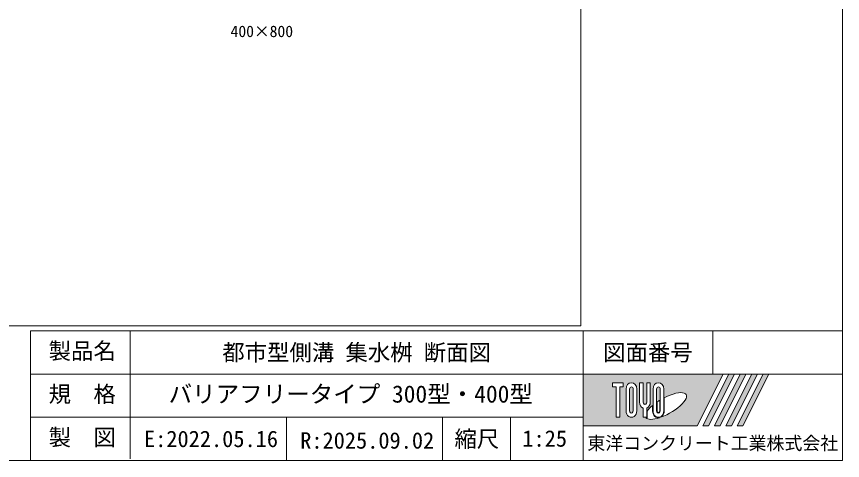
# Model space of a CAD drawing. Units: millimetres at full size, sheet at 1:40; details may follow other scales. Extents: x 69750 to 116230, y -28801 to 513.
# Drawn here: x 78218 to 81630, y -25095 to -23260 of the extents above; entities that cross this region are included whole.
import ezdxf
from ezdxf.enums import TextEntityAlignment as Align

# ---------------------------------------------------------------- set-up
doc = ezdxf.new("R2010")
doc.units = ezdxf.units.MM
doc.header["$LTSCALE"] = 40
doc.layers.add('0_2', color=7, linetype='Continuous', lineweight=13)
doc.layers.add('図枠', color=7, linetype='Continuous', lineweight=5)
doc.layers.add('文字', color=7, linetype='Continuous')
doc.styles.add('ＭＳ ゴシック', font='')
doc.styles.get('ＭＳ ゴシック').set_extended_font_data('MS Gothic')

msp = doc.modelspace()

# ---------------------------------------------------------------- hatches: boundary and pattern name
at = {"layer": '図枠'}
h = msp.add_hatch(color=256, dxfattribs=at)
h.paths.add_polyline_path([(80558.28, -24737.79), (80558.28, -24952.07), (81029.71, -24952.07), (81136.86, -24737.79)])
edge = h.paths.add_edge_path(flags=16)
edge.add_ellipse((80900.57, -24869.69), major_axis=(83.96, 46.99), ratio=0.3471473, start_angle=-144.31122, end_angle=72.1899, ccw=False)
edge.add_ellipse((80869.48, -24889.98), major_axis=(0, 28.57), ratio=0.8463542, start_angle=-160.70346, end_angle=-90)
edge.add_line((80893.66, -24889.98), (80893.66, -24835.52))
edge = h.paths.add_edge_path(flags=16)
edge.add_ellipse((80869.48, -24799.87), major_axis=(0, 26.37), ratio=0.8463542, start_angle=-90, end_angle=90, ccw=False)
edge.add_line((80891.8, -24799.87), (80891.8, -24889.98))
edge.add_ellipse((80869.48, -24889.98), major_axis=(0, 26.37), ratio=0.8463542, start_angle=90, end_angle=-90, ccw=False)
edge.add_line((80847.16, -24889.98), (80847.16, -24799.87))
edge = h.paths.add_edge_path(flags=16)
edge.add_line((80876.92, -24799.87), (80876.92, -24889.98))
edge.add_ellipse((80869.48, -24889.98), major_axis=(0, 8.79), ratio=0.8463542, start_angle=90, end_angle=-90, ccw=False)
edge.add_line((80862.04, -24889.98), (80862.04, -24799.87))
edge.add_ellipse((80869.48, -24799.87), major_axis=(0, 8.79), ratio=0.8463542, start_angle=-90, end_angle=90, ccw=False)
edge = h.paths.add_edge_path(flags=16)
edge.add_line((80875.06, -24845.93), (80875.06, -24889.98))
edge.add_ellipse((80869.48, -24889.98), major_axis=(0, 6.59), ratio=0.846354, start_angle=90, end_angle=-90, ccw=False)
edge.add_line((80863.9, -24889.98), (80863.9, -24853.14))
edge.add_ellipse((80900.57, -24869.69), major_axis=(83.96, 46.99), ratio=0.3471473, start_angle=107.79174, end_angle=126.47132, ccw=False)
edge = h.paths.add_edge_path(flags=16)
edge.add_line((80836, -24773.5), (80836, -24854.27))
edge.add_ellipse((80813.67, -24854.27), major_axis=(0, 26.37), ratio=0.8463542, start_angle=-163.34117, end_angle=-90, ccw=False)
edge.add_line((80821.11, -24879.13), (80821.11, -24916.36))
edge.add_line((80821.11, -24916.36), (80806.23, -24916.36))
edge.add_line((80806.23, -24916.36), (80806.23, -24879.13))
edge.add_ellipse((80813.67, -24854.27), major_axis=(0, 26.37), ratio=0.8463542, start_angle=90, end_angle=163.34117, ccw=False)
edge.add_line((80791.35, -24854.27), (80791.35, -24773.5))
edge.add_line((80791.35, -24773.5), (80806.23, -24773.5))
edge.add_line((80806.23, -24773.5), (80806.23, -24854.27))
edge.add_ellipse((80813.67, -24854.27), major_axis=(0, 8.79), ratio=0.8463542, start_angle=90, end_angle=-90)
edge.add_line((80821.11, -24854.27), (80821.11, -24773.5))
edge.add_line((80821.11, -24773.5), (80836, -24773.5))
edge = h.paths.add_edge_path(flags=16)
edge.add_line((80845.3, -24867.24), (80845.3, -24889.98))
edge.add_ellipse((80869.48, -24889.98), major_axis=(0, 28.57), ratio=0.8463542, start_angle=90, end_angle=-171.54427)
edge.add_ellipse((80900.57, -24869.69), major_axis=(83.96, 46.99), ratio=0.3471473, start_angle=-178.64954, end_angle=-148.29244, ccw=False)
edge.add_line((80817.91, -24918.56), (80822.97, -24918.56))
edge.add_line((80822.97, -24918.56), (80822.97, -24890.7))
edge.add_ellipse((80900.57, -24869.69), major_axis=(83.96, 46.99), ratio=0.3471473, start_angle=148.21912, end_angle=165.90812, ccw=False)
edge = h.paths.add_edge_path(flags=16)
edge.add_ellipse((80757.87, -24799.87), major_axis=(0, 26.37), ratio=0.8463542, start_angle=-90, end_angle=90, ccw=False)
edge.add_line((80780.19, -24799.87), (80780.19, -24889.98))
edge.add_ellipse((80757.87, -24889.98), major_axis=(0, 26.37), ratio=0.8463542, start_angle=90, end_angle=-90, ccw=False)
edge.add_line((80735.55, -24889.98), (80735.55, -24799.87))
edge = h.paths.add_edge_path(flags=16)
edge.add_line((80765.31, -24799.87), (80765.31, -24889.98))
edge.add_ellipse((80757.87, -24889.98), major_axis=(0, 8.79), ratio=0.8463542, start_angle=90, end_angle=-90, ccw=False)
edge.add_line((80750.43, -24889.98), (80750.43, -24799.87))
edge.add_ellipse((80757.87, -24799.87), major_axis=(0, 8.79), ratio=0.8463542, start_angle=-90, end_angle=90, ccw=False)
h.paths.add_polyline_path([(80724.39, -24773.5), (80724.39, -24791.08), (80709.51, -24791.08), (80709.51, -24916.36), (80694.63, -24916.36), (80694.63, -24791.08), (80679.75, -24791.08), (80679.75, -24773.5)], flags=16)
for points in [[(81053.28, -24952.07), (81076.86, -24952.07), (81184, -24737.79), (81160.43, -24737.79)], [(81231.14, -24737.79), (81207.57, -24737.79), (81100.43, -24952.07), (81124, -24952.07)], [(81278.28, -24737.79), (81254.71, -24737.79), (81147.57, -24952.07), (81171.14, -24952.07)], [(81325.43, -24737.79), (81301.86, -24737.79), (81194.71, -24952.07), (81218.28, -24952.07)]]:
    msp.add_hatch(color=256, dxfattribs=at).paths.add_polyline_path(points)

# ---------------------------------------------------------------- linework, layer by layer
at = {"layer": '0_2', "color": 1, "lineweight": 20}
msp.add_lwpolyline([(72276.19, -24538.11), (80549.4, -24538.11), (80549.4, -21536.98), (72276.19, -21536.98)], close=True, dxfattribs=at)
at = {"layer": '図枠', "lineweight": 13}
for p, q in [((81629.71, -25094.93), (81629.71, -18202.07)), ((71629.71, -25094.93), (81629.71, -25094.93))]:
    msp.add_line(p, q, dxfattribs=at)
at = {"layer": '図枠', "lineweight": 20}
for p, q in [((81629.71, -24559.21), (78276.46, -24559.21)), ((78276.46, -25094.93), (78276.46, -24559.21)), ((78687.57, -25088.47), (78687.57, -24559.21)), ((80558.28, -25094.93), (80558.28, -24559.21)), ((81094, -24737.79), (81094, -24559.21)), ((81629.71, -24737.79), (78276.46, -24737.79)), ((80558.28, -24916.36), (78276.46, -24916.36)), ((79332.73, -25094.93), (79332.73, -24916.36)), ((79977.88, -25094.93), (79977.88, -24916.36)), ((80258.08, -25094.93), (80258.08, -24916.36))]:
    msp.add_line(p, q, dxfattribs=at)
at = {"layer": '図枠'}
for p, q in [((81136.86, -24737.79), (81029.71, -24952.07)), ((81160.43, -24737.79), (81053.28, -24952.07)), ((81184, -24737.79), (81076.86, -24952.07)), ((81207.57, -24737.79), (81100.43, -24952.07)), ((81231.14, -24737.79), (81124, -24952.07)), ((81254.71, -24737.79), (81147.57, -24952.07)), ((81278.28, -24737.79), (81171.14, -24952.07)), ((81301.86, -24737.79), (81194.71, -24952.07)), ((81325.43, -24737.79), (81218.28, -24952.07)), ((80679.75, -24773.5), (80679.75, -24791.08)), ((80679.75, -24773.5), (80724.39, -24773.5)), ((80694.63, -24791.08), (80679.75, -24791.08)), ((80694.63, -24791.08), (80694.63, -24916.36)), ((80709.51, -24791.08), (80709.51, -24916.36)), ((80724.39, -24791.08), (80709.51, -24791.08)), ((80724.39, -24773.5), (80724.39, -24791.08)), ((80735.55, -24799.87), (80735.55, -24889.98)), ((80750.43, -24889.98), (80750.43, -24799.87)), ((80765.31, -24799.87), (80765.31, -24889.98)), ((80780.19, -24889.98), (80780.19, -24799.87)), ((80791.35, -24773.5), (80806.23, -24773.5)), ((80791.35, -24854.27), (80791.35, -24773.5)), ((80806.23, -24773.5), (80806.23, -24854.27)), ((80821.11, -24773.5), (80836, -24773.5)), ((80821.11, -24854.27), (80821.11, -24773.5)), ((80836, -24773.5), (80836, -24854.27)), ((80847.16, -24799.87), (80847.16, -24889.98)), ((80862.04, -24889.98), (80862.04, -24799.87)), ((80876.92, -24799.87), (80876.92, -24889.98)), ((80891.8, -24889.98), (80891.8, -24799.87)), ((80893.66, -24889.98), (80893.66, -24835.52)), ((80845.3, -24867.24), (80845.3, -24889.98)), ((80863.9, -24889.98), (80863.9, -24853.14)), ((80875.06, -24845.93), (80875.06, -24889.98)), ((80806.23, -24879.13), (80806.23, -24916.36)), ((80821.11, -24879.13), (80821.11, -24916.36)), ((80822.97, -24890.7), (80822.97, -24918.56)), ((80709.51, -24916.36), (80694.63, -24916.36)), ((80821.11, -24916.36), (80806.23, -24916.36)), ((80817.91, -24918.56), (80822.97, -24918.56)), ((80558.28, -24952.07), (81029.71, -24952.07)), ((81053.28, -24952.07), (81076.86, -24952.07)), ((81100.43, -24952.07), (81124, -24952.07)), ((81147.57, -24952.07), (81171.14, -24952.07)), ((81194.71, -24952.07), (81218.28, -24952.07))]:
    msp.add_line(p, q, dxfattribs=at)
for centre, major_axis, ratio, start_param, end_param in [((80757.87, -24799.87), (0, 26.37), 0.846354, 4.712389, 7.8539816), ((80757.87, -24799.87), (0, 8.79), 0.846354, 4.712389, 7.8539816), ((80869.48, -24799.87), (0, 26.37), 0.846354, 4.712389, 7.8539816), ((80869.48, -24799.87), (0, 8.79), 0.846354, 4.712389, 7.8539816), ((80900.57, -24869.69), (83.96, 46.99), 0.347147, 4.2621853, 7.7429163), ((80813.67, -24854.27), (0, 26.37), 0.846354, 1.5707963, 2.8017557), ((80813.67, -24854.27), (0, 8.79), 0.846354, 1.5707963, 4.712389), ((80813.67, -24854.27), (0, 26.37), 0.846354, 3.4814296, 4.712389), ((80900.57, -24869.69), (83.96, 46.99), 0.347147, 2.0815197, 2.5155126), ((80900.57, -24869.69), (83.96, 46.99), 0.347147, 1.6817405, 1.8219833), ((80757.87, -24889.98), (0, 26.37), 0.846354, 1.5707963, 4.712389), ((80757.87, -24889.98), (0, 8.79), 0.846354, 1.5707963, 4.712389), ((80869.48, -24889.98), (0, 28.57), 0.846354, 1.5707963, 3.3154679), ((80869.48, -24889.98), (0, 26.37), 0.846354, 1.5707963, 4.712389), ((80869.48, -24889.98), (0, 8.79), 0.846354, 1.5707963, 4.712389), ((80869.48, -24889.98), (0, 6.59), 0.846354, 1.5707963, 4.712389), ((80869.48, -24889.98), (0, 28.57), 0.846354, 3.5338438, 4.712389), ((80900.57, -24869.69), (83.96, 46.99), 0.347147, 3.2093975, 4.2004451)]:
    msp.add_ellipse(centre, major_axis=major_axis, ratio=ratio, start_param=start_param, end_param=end_param, dxfattribs=at)

# ---------------------------------------------------------------- texts
at = {"layer": '図枠', "style": 'ＭＳ ゴシック'}
for s, height, p in [('製品名', 67.82, (78489.49, -24642.04)), ('都市型側溝 集水桝 断面図', 67.82, (79622.93, -24648.5)), ('図面番号', 67.82, (80826.14, -24648.5)), ('規\u3000格', 67.82, (78489.49, -24820.61)), ('バリアフリータイプ 300型・400型 ', 71.21, (79622.93, -24820.21)), ('製\u3000図', 67.82, (78489.49, -24999.18)), ('E:2022.05.16', 67.82, (79021.48, -25005.64)), ('縮尺', 67.82, (80119.36, -25005.64)), ('R:2025.09.02', 67.82, (79666.63, -25012.11)), ('東洋コンクリート工業株式会社', 54.25, (81094, -25023.5))]:
    msp.add_text(s, height=height, dxfattribs=at).set_placement(p, align=Align.MIDDLE_CENTER)
msp.add_text('1:25', height=67.82, dxfattribs=at).set_placement((80307.37, -25058.26), align=Align.BOTTOM_LEFT)
at = {"layer": '文字', "style": 'ＭＳ ゴシック'}
msp.add_text('400×800', height=47.47, dxfattribs=at).set_placement((79231.32, -23321.5), align=Align.MIDDLE_CENTER)

doc.saveas('drawing.dxf')
